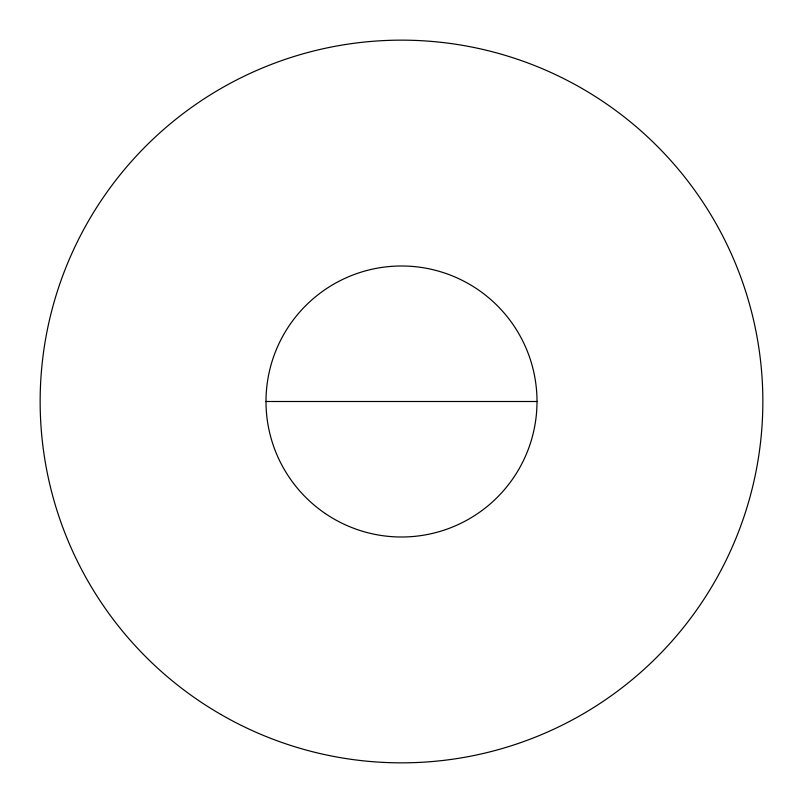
<?xml version="1.0" encoding="UTF-8"?>
<svg xmlns="http://www.w3.org/2000/svg" width="803" height="803" viewBox="0 0 803 803"><rect width="100%" height="100%" fill="white"/><g stroke="black" fill="none" stroke-linecap="round" stroke-linejoin="round"><path stroke-width="1.2" d="M265.994 401.5L537.006 401.5M220.825 714.439A361.35 361.35 0 0 0 762.85 401.5A361.35 361.35 0 0 0 220.825 88.561A361.35 361.35 0 0 0 220.825 714.439M325.366 513.589A135.506 135.506 0 0 0 536.645 411.387A135.506 135.506 0 0 0 342.49 279.514A135.506 135.506 0 0 0 325.366 513.589"/></g></svg>
